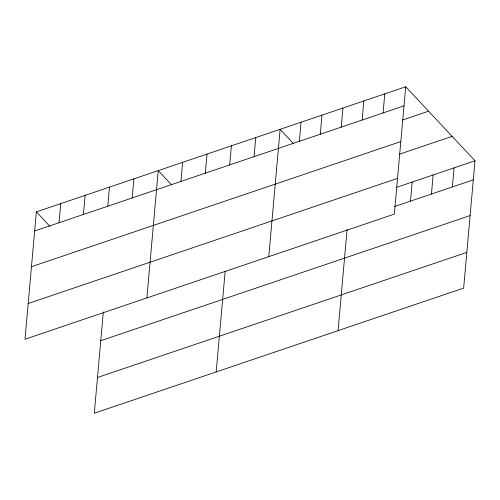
<?xml version="1.0" encoding="UTF-8"?>
<svg xmlns="http://www.w3.org/2000/svg" width="500" height="500" viewBox="0 0 500 500"><rect width="100%" height="100%" fill="white"/><g stroke="black" fill="none" stroke-linecap="round" stroke-linejoin="round"><path stroke-width="0.75" d="M36.362 211.887L25 339.225L394.344 214.112L405.706 86.775L36.362 211.887L49.875 226.319M59.037 222.719L60.744 203.631M83.413 214.462L85.119 195.375M107.794 206.2L109.494 187.113M103.331 311.962L94.294 413.225L463.638 288.113L475 160.775L405.706 86.775M132.169 197.944L133.869 178.856M146.881 297.938L158.25 170.6L171.238 184.475M180.919 181.431L182.625 162.344M205.294 173.175L207 154.088M229.675 164.913L231.375 145.825M216.175 371.938L225.144 271.45M254.05 156.656L255.756 137.569M268.762 256.65L280.131 129.312L293.644 143.744M299.356 141.312L301.056 122.225M320.288 134.219L321.987 115.131M341.213 127.131L342.919 108.044M338.056 330.65L347.094 229.387M362.144 120.037L363.85 100.956M383.075 112.95L384.775 93.863M410.506 201.131L412.212 182.044M431.438 194.037L433.144 174.95M452.369 186.95L454.069 167.862M34.663 230.975L404 105.862M402.594 119.994L428.575 111.194M31.475 266.7L400.812 141.581M399.45 154.2L452.131 136.356M28.188 303.506L397.531 178.388M396.337 187.419L475 160.775M394.631 206.506L473.294 179.862M100.769 340.7L470.106 215.581M97.481 377.5L466.825 252.387"/></g></svg>
